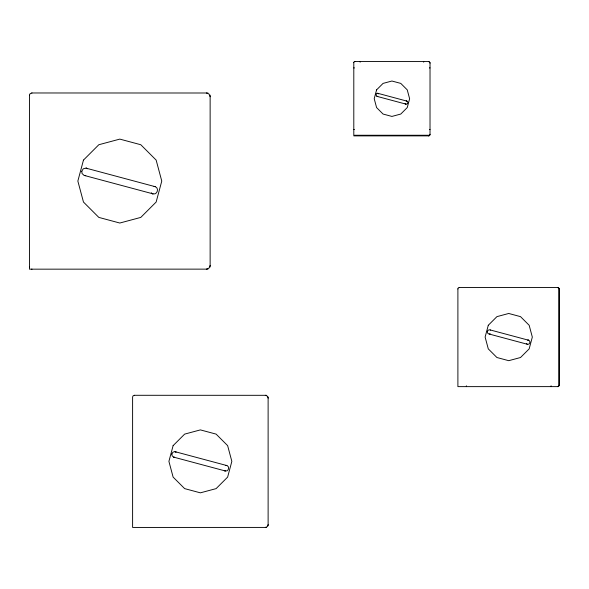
<?xml version="1.0" encoding="UTF-8"?>
<svg xmlns="http://www.w3.org/2000/svg" width="589" height="589" viewBox="0 0 589 589"><rect width="100%" height="100%" fill="white"/><g stroke="black" fill="none" stroke-linecap="round" stroke-linejoin="round"><path stroke-width="0.88" d="M29.45 95.536L29.479 95.138M210.133 267.008L210.133 95.138M268.12 525.822L268.12 396.92M353.798 62.64L354.077 61.838L354.88 61.558M430.022 134.977L430.022 62.471M457.896 288.963L458.271 287.896L459.339 287.52M559.535 385.42L559.535 288.743M210.163 265.403L209.066 268.069L206.4 269.166M268.142 524.622L267.318 526.618L265.322 527.442M430.036 134.299L429.572 135.426L428.446 135.89M559.55 384.514L558.932 386.016L557.43 386.634M490.188 333.742L489.312 334.059M377.792 96.316L376.931 96.353M225.351 465.531L226.603 465.472M85.78 175.515L84.669 175.529M32.012 92.974L30.113 93.636L29.45 95.227L29.45 269.166L208.005 269.136M429.123 135.875L353.798 135.89L353.798 62.508M134.535 395.293L133.107 395.793L132.606 396.986L132.606 527.442L266.522 527.42M558.335 386.62L457.896 386.634L457.896 288.794M406.196 101.013L406.668 101.036M527.766 340.133L528.392 340.162M354.747 61.558L429.123 61.573M353.798 67.912L354.431 67.912M429.403 67.912L430.036 67.912M31.71 92.974L208.005 93.003M353.798 129.536L354.431 129.536M429.403 129.536L430.036 129.536M354.431 135.256L429.403 135.256M459.17 287.52L558.335 287.542M134.299 395.293L266.522 395.315M174.02 457.211L174.44 457.241M31.615 269.136L32.012 269.166M154.222 186.477L154.774 186.544M428.446 61.558L429.572 62.022L430.036 63.148M206.4 92.974L209.066 94.071L210.163 96.736M557.43 287.52L558.932 288.146L559.55 289.641M265.322 395.293L267.318 396.117L268.142 398.12M377.674 93.276L378.58 93.872M86.524 168.277L87.054 168.402M84.757 175.574L85.295 175.699M490.298 329.95L490.504 330.149M175.412 451.77L175.816 451.866M174.491 457.336L173.733 457.145M86.046 168.145L86.59 168.277M84.286 175.441L84.823 175.574M175.058 451.675L175.463 451.77M406.403 100.962L406.837 101.087M405.504 104.003L405.946 104.128M154.649 186.514L155.179 186.669M154.141 186.374L154.671 186.536M152.529 193.715L153.059 193.869M152.021 193.575L152.551 193.737M528.038 340.067L528.62 340.228M526.433 343.667L527.427 344.278M226.124 465.347L226.905 465.568M224.534 470.751L225.315 470.972M86.428 168.233L87.415 168.756M175.345 451.741L176.082 452.131M405.777 104.069L405.063 103.465M152.153 193.501L152.654 193.744M225.013 470.876L224.291 470.449M151.292 192.78L151.697 193.177M29.45 266.603L29.479 267.008M558.703 288.367L558.703 385.788M551.076 385.788L551.076 386.634M466.37 385.788L466.37 386.634M423.682 61.558L423.682 62.191M360.151 61.558L360.151 62.191M81.768 171.281L82.077 173.571L84.124 175.404L153.184 193.906C157.344 194.885 159.31 188.149 155.305 186.706L85.891 168.108L83.226 168.815L81.768 171.281M171.848 454.031L172.076 455.739L173.615 457.116L225.41 470.994C228.532 471.73 230.004 466.679 227.001 465.597L174.94 451.645L172.938 452.175L171.848 454.031M375.87 94.593L376.864 96.331L405.998 104.143C407.75 104.555 408.582 101.713 406.896 101.102L377.608 93.253L376.481 93.555L375.87 94.593M487.324 331.578L487.663 333.138L488.649 333.889L527.501 344.3C529.835 344.845 530.947 341.06 528.694 340.251L489.643 329.788L488.148 330.186L487.324 331.578M83.469 160.09L77.851 181.073L83.469 202.049L98.827 217.407L119.81 223.032L140.786 217.407L156.144 202.049L161.769 181.073L156.144 160.09L140.786 144.732L119.81 139.107L98.827 144.732L83.469 160.09M173.122 445.63L168.91 461.371L173.122 477.105L184.644 488.62L200.378 492.838L216.111 488.62L227.634 477.105L231.845 461.371L227.634 445.63L216.111 434.115L200.378 429.896L184.644 434.115L173.122 445.63M376.585 89.874L374.214 98.724L376.585 107.573L383.064 114.052L391.921 116.423L400.77 114.052L407.249 107.573L409.62 98.724L407.249 89.874L400.77 83.395L391.921 81.024L383.064 83.395L376.585 89.874M488.281 325.275L485.122 337.077L488.281 348.879L496.925 357.516L508.727 360.682L520.521 357.516L529.165 348.879L532.323 337.077L529.165 325.275L520.521 316.639L508.727 313.473L496.925 316.639L488.281 325.275"/></g></svg>
